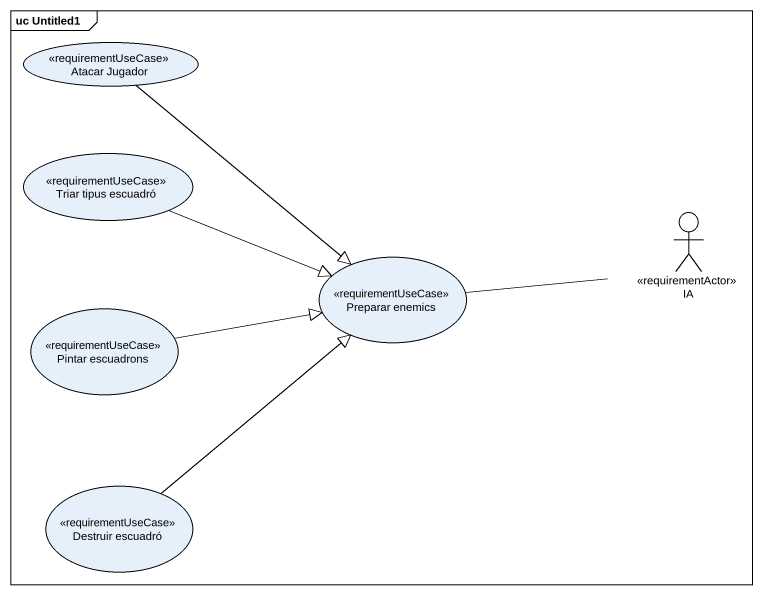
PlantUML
@startuml
mainframe uc Untitled1
usecase "Atacar Jugador" as Atacar_Jugador <<requirementUseCase>>
usecase "Triar tipus escuadró" as Triar_tipus_escuadró <<requirementUseCase>>
actor IA <<requirementActor>>
usecase "Preparar enemics" as Preparar_enemics <<requirementUseCase>>
usecase "Pintar escuadrons" as Pintar_escuadrons <<requirementUseCase>>
usecase "Destruir escuadró" as Destruir_escuadró <<requirementUseCase>>
Atacar_Jugador --|> Preparar_enemics
Triar_tipus_escuadró -right-|> Preparar_enemics
Preparar_enemics -right- IA
Pintar_escuadrons -right-|> Preparar_enemics
Destruir_escuadró -up-|> Preparar_enemics
@enduml
